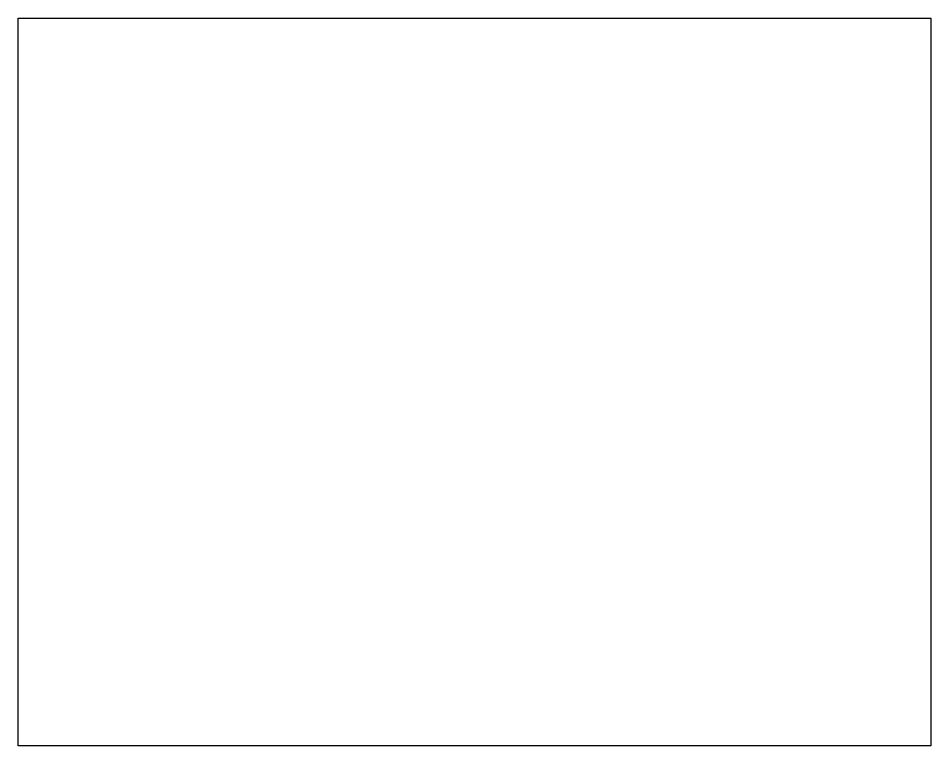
# Model space of a CAD drawing. Header units: millimetres. Extents: x 306994 to 308945, y 4379967 to 4381522.
import ezdxf

# ---------------------------------------------------------------- set-up
doc = ezdxf.new("R2010")
doc.units = ezdxf.units.MM
picture_1 = doc.add_image_def('image1.tiff', size_in_pixel=(778, 620))

msp = doc.modelspace()

# ---------------------------------------------------------------- pictures from other files: only their frames are drawn
image = msp.add_image(picture_1, insert=(306993.6, 4379966.5), size_in_units=(1951.4, 1555.1))
image.dxf.flags = 7

doc.saveas('drawing.dxf')
